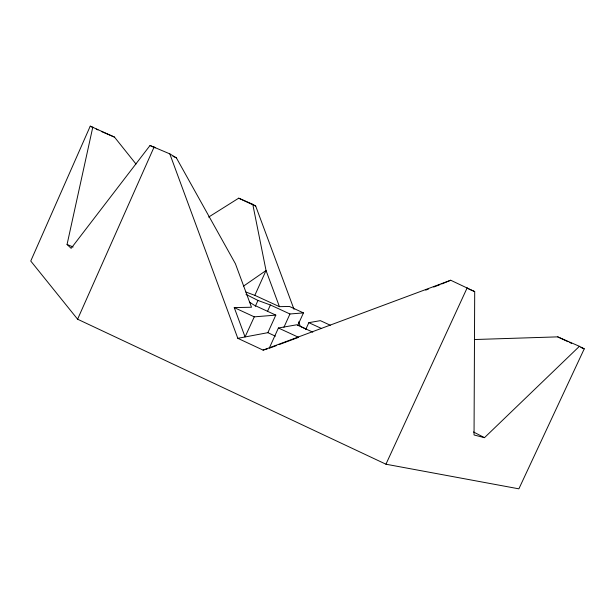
<?xml version="1.0" encoding="UTF-8"?>
<svg xmlns="http://www.w3.org/2000/svg" width="615" height="615" viewBox="0 0 615 615"><rect width="100%" height="100%" fill="white"/><g stroke="black" fill="none" stroke-linecap="round" stroke-linejoin="round"><path stroke-width="0.92" d="M92.827 127.005L67.058 244.478L71.14 248.329L150.029 145.494L169.802 153.865L237.813 338.319L263.089 350.112L450.695 280.24L474.703 291.587L474.042 434.974L484.482 437.665L579.43 346.307L584.25 348.828L518.876 488.833L385.936 464.21L77.598 319.216L30.75 261.029L90.236 126.167L114.482 137.099L135.984 164.021M77.598 319.216L154.181 146.831M245.923 292.048L254.833 295.346L266.041 270.523L252.765 204.288L238.705 198.176L208.616 217.095M255.302 306.347L257.969 300.443L270.4 304.986L289.957 313.981L303.456 312.897L297.798 325.32M267.648 311.067L270.4 304.986M237.813 338.319L267.863 332.669L275.812 315.118L254.103 305.117L249.529 302.165M312.774 332.154L296.776 324.782L278.411 327.995L269.216 348.275L276.343 345.622M283.93 327.28L289.957 313.981M305.816 329.332L308.838 322.667L320.346 320.653L330.309 325.235M275.812 315.118L254.272 316.848L245.07 336.92L234.246 307.592L251.497 307.239L235.422 263.75L176.382 157.863L169.802 153.865M385.936 464.21L467.239 287.682M243.463 286.167L266.041 270.523L279.433 306.662L289.427 306.454L303.456 312.897M450.695 280.24L441.747 283.969M425.718 290.126L428.394 289.096M433.736 287.044L439.963 284.653M279.018 344.623L297.714 337.658M263.089 350.112L267.471 348.797M474.349 339.534L557.72 336.866L579.43 346.307M580.875 347.444L584.25 348.828M67.058 244.478L73.139 246.992M101.413 131.495L114.482 137.099M468.684 289.004L474.703 291.587M252.265 204.526L238.705 198.176M253.98 205.295L255.694 206.071L294.001 309.291M254.833 295.346L279.433 306.662M308.838 322.667L321.691 328.579M234.246 307.592L254.272 316.848M278.411 327.995L298.606 337.328M267.863 332.669L275.397 336.159M306.362 329.14L300.328 326.342L298.659 321.853M150.029 145.494L155.134 147.884M172.984 156.272L176.382 157.863M557.72 336.866L568.06 341.725M569.79 342.532L571.512 343.347M90.236 126.167L91.95 126.998M96.24 129.081L97.954 129.911M246.031 294.416L257.969 300.443M473.496 431.961L484.482 437.665M252.765 204.288L255.694 206.071"/></g></svg>
